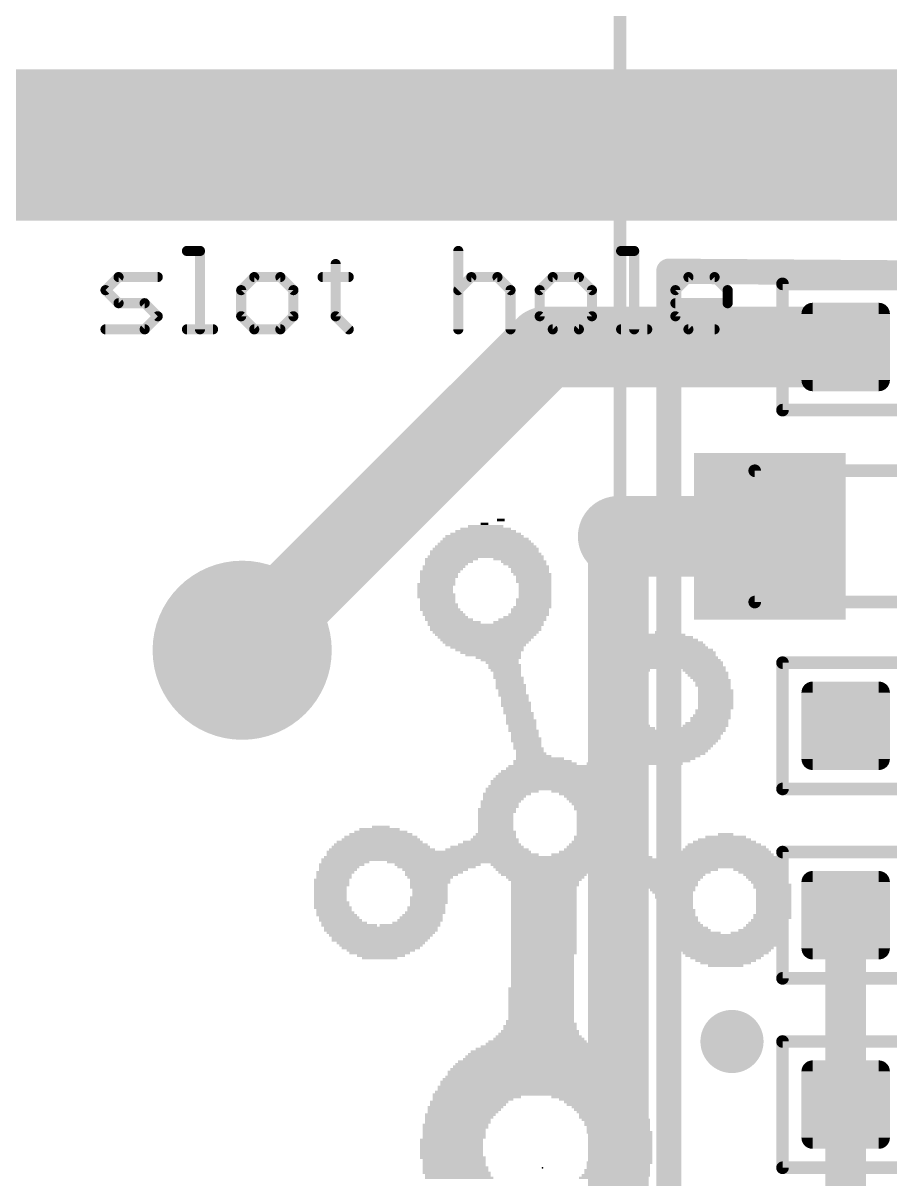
# Model space of a CAD drawing. Extents: x -22.1 to 22.4, y -22.1 to 22.1.
# Drawn here: x -2.05 to 6.67, y -12.81 to -1.19 of the extents above; entities that cross this region are included whole.
import ezdxf

# ---------------------------------------------------------------- set-up
doc = ezdxf.new("R2010")
doc.units = 0
for name, color, linetype in [('1', 12, 'CONTINUOUS'), ('16', 132, 'CONTINUOUS'), ('17', 122, 'CONTINUOUS'), ('18', 122, 'CONTINUOUS'), ('21', 251, 'CONTINUOUS'), ('22', 140, 'CONTINUOUS'), ('24', 140, 'CONTINUOUS'), ('30', 140, 'CONTINUOUS'), ('46', 140, 'CONTINUOUS')]:
    doc.layers.add(name, color=color, linetype=linetype)

# ---------------------------------------------------------------- blocks, each defined once
blk = doc.blocks.new('RECT142240X142240R25')
at = {"const_width": 0.1111}
blk.add_lwpolyline([(0.3889, -0.3334), (0.3889, 0.3334, 0.4142), (0.3334, 0.3889), (-0.3334, 0.3889, 0.4142), (-0.3889, 0.3334), (-0.3889, -0.3334, 0.4142), (-0.3334, -0.3889), (0.3334, -0.3889, 0.4142)], format="xyb", close=True, dxfattribs=at)
blk.add_solid([(-0.3588, -0.3588), (0.3588, -0.3588), (-0.3588, 0.3588), (0.3588, 0.3588)])
blk = doc.blocks.new('RECT')
blk.add_solid([(-0.5, -0.5), (0.5, -0.5), (-0.5, 0.5), (0.5, 0.5)])
blk = doc.blocks.new('ROUNDP')
at = {"const_width": 0.5}
blk.add_lwpolyline([(0, -0.25, 1), (0, 0.25, 1), (0, -0.25)], format="xyb", dxfattribs=at)
blk = doc.blocks.new('ROUNDV')
at = {"const_width": 0.5}
blk.add_lwpolyline([(0, -0.25, 1), (0, 0.25, 1), (0, -0.25)], format="xyb", dxfattribs=at)

msp = doc.modelspace()

# ---------------------------------------------------------------- linework, layer by layer
at = {"layer": '1'}
for points, const_width in [([(22.225, -3.81), (4.445, -3.683)], 0.254), ([(4.445, -3.683), (4.445, -20.193)], 0.254), ([(3.205, -4.445), (0.155, -7.495)], 0.8128), ([(6.223, -4.445), (3.205, -4.445)], 0.8128), ([(5.461, -6.35), (3.937, -6.35)], 0.8128), ([(6.223, -10.16), (6.223, -12.065)], 0.4064), ([(6.223, -12.065), (6.223, -13.462)], 0.4064)]:
    msp.add_lwpolyline(points, dxfattribs=dict(at, const_width=const_width))
for points, const_width in [([(4.4455, -3.6195, 1), (4.4445, -3.7465)], 0.127), ([(4.5085, -3.683, 1), (4.3815, -3.683)], 0.127), ([(3.205, -4.2418, 1), (3.205, -4.6482)], 0.4064), ([(3.3487, -4.5887, 1), (3.0613, -4.3013)], 0.4064), ([(6.223, -4.6482, 1), (6.223, -4.2418)], 0.4064), ([(3.937, -6.1468, 1), (3.937, -6.5532)], 0.4064), ([(5.461, -6.5532, 1), (5.461, -6.1468)], 0.4064), ([(0.0113, -7.3513, 1), (0.2987, -7.6387)], 0.4064), ([(6.3246, -10.16, 1), (6.1214, -10.16)], 0.2032), ([(6.3246, -12.065, 1), (6.1214, -12.065)], 0.2032), ([(6.1214, -12.065, 1), (6.3246, -12.065)], 0.2032)]:
    msp.add_lwpolyline(points, format="xyb", dxfattribs=dict(at, const_width=const_width))
at = {"layer": '16'}
for points, const_width in [([(22.225, -3.81), (4.445, -3.683)], 0.254), ([(4.445, -3.683), (4.445, -20.193)], 0.254), ([(3.937, -6.35), (3.937, -14.351)], 0.6096)]:
    msp.add_lwpolyline(points, dxfattribs=dict(at, const_width=const_width))
for points, const_width in [([(4.4455, -3.6195, 1), (4.4445, -3.7465)], 0.127), ([(4.5085, -3.683, 1), (4.3815, -3.683)], 0.127), ([(4.0894, -6.35, 1), (3.7846, -6.35)], 0.3048)]:
    msp.add_lwpolyline(points, format="xyb", dxfattribs=dict(at, const_width=const_width))
at = {"layer": '21', "const_width": 0.127}
for points in [[(3.955, 5.205), (3.955, -13.995)], [(5.588, -5.08), (5.588, -3.81)], [(5.588, -3.81), (8.382, -3.81)], [(8.382, -5.08), (5.588, -5.08)], [(5.3086, -7.0104), (5.3086, -5.6896)], [(5.3086, -5.6896), (8.6614, -5.6896)], [(8.6614, -7.0104), (5.3086, -7.0104)], [(5.588, -7.62), (8.382, -7.62)], [(5.588, -8.89), (5.588, -7.62)], [(8.382, -8.89), (5.588, -8.89)], [(5.588, -10.795), (5.588, -9.525)], [(5.588, -9.525), (8.382, -9.525)], [(8.382, -10.795), (5.588, -10.795)], [(5.588, -11.43), (8.382, -11.43)], [(5.588, -12.7), (5.588, -11.43)], [(8.382, -12.7), (5.588, -12.7)]]:
    msp.add_lwpolyline(points, dxfattribs=at)
at = {"layer": '21', "const_width": 0.0635}
for points in [[(5.588, -3.7782, 1), (5.588, -3.8418)], [(5.6197, -3.81, 1), (5.5563, -3.81)], [(5.588, -5.0483, 1), (5.588, -5.1117)], [(5.5563, -5.08, 1), (5.6197, -5.08)], [(5.3086, -5.6579, 1), (5.3086, -5.7214)], [(5.3403, -5.6896, 1), (5.2769, -5.6896)], [(5.3086, -6.9787, 1), (5.3086, -7.0422)], [(5.2769, -7.0104, 1), (5.3403, -7.0104)], [(5.588, -7.5883, 1), (5.588, -7.6517)], [(5.6197, -7.62, 1), (5.5563, -7.62)], [(5.588, -8.8582, 1), (5.588, -8.9218)], [(5.5563, -8.89, 1), (5.6197, -8.89)], [(5.588, -9.4932, 1), (5.588, -9.5568)], [(5.6197, -9.525, 1), (5.5563, -9.525)], [(5.588, -10.7632, 1), (5.588, -10.8268)], [(5.5563, -10.795, 1), (5.6197, -10.795)], [(5.588, -11.3982, 1), (5.588, -11.4618)], [(5.6197, -11.43, 1), (5.5563, -11.43)], [(5.588, -12.6683, 1), (5.588, -12.7318)], [(5.5563, -12.7, 1), (5.6197, -12.7)]]:
    msp.add_lwpolyline(points, format="xyb", dxfattribs=at)
at = {"layer": '24'}
msp.add_point((3.175, -12.7), dxfattribs=at)
at = {"layer": '46'}
for points, const_width in [([(-14.605, -1.778), (15.875, -1.778)], 0.254), ([(-15.1098, -2.032), (16.3798, -2.032)], 0.254), ([(-15.2269, -2.286), (16.4969, -2.286)], 0.254), ([(-15.2269, -2.54), (16.4969, -2.54)], 0.254), ([(-15.1098, -2.794), (16.3798, -2.794)], 0.254), ([(15.875, -3.048), (-14.605, -3.048)], 0.254), ([(-14.605, -3.048), (15.875, -3.048)], 0.254), ([(-0.4006, -3.4791), (-0.2693, -3.4791)], 0.1016), ([(-0.2693, -3.4791), (-0.2693, -4.2672)], 0.1016), ([(2.328, -3.4791), (2.328, -4.2672)], 0.1016), ([(3.9651, -3.4791), (4.0965, -3.4791)], 0.1016), ([(4.0965, -3.4791), (4.0965, -4.2672)], 0.1016), ([(1.095, -3.6105), (1.095, -4.1359)], 0.1016), ([(-1.2192, -3.8732), (-1.0879, -3.7418)], 0.1016), ([(-1.0879, -3.7418), (-0.6938, -3.7418)], 0.1016), ([(0.2764, -3.7418), (0.1451, -3.8732)], 0.1016), ([(0.5391, -3.7418), (0.2764, -3.7418)], 0.1016), ([(0.6705, -3.8732), (0.5391, -3.7418)], 0.1016), ([(0.9637, -3.7418), (1.2264, -3.7418)], 0.1016), ([(2.328, -3.8732), (2.4593, -3.7418)], 0.1016), ([(2.4593, -3.7418), (2.722, -3.7418)], 0.1016), ([(2.722, -3.7418), (2.8534, -3.8732)], 0.1016), ([(3.2779, -3.7418), (3.1465, -3.8732)], 0.1016), ([(3.5406, -3.7418), (3.2779, -3.7418)], 0.1016), ([(3.6719, -3.8732), (3.5406, -3.7418)], 0.1016), ([(4.5108, -3.8732), (4.6422, -3.7418)], 0.1016), ([(4.6422, -3.7418), (4.9049, -3.7418)], 0.1016), ([(4.9049, -3.7418), (5.0362, -3.8732)], 0.1016), ([(-1.0879, -4.0045), (-1.2192, -3.8732)], 0.1016), ([(0.1451, -3.8732), (0.1451, -4.1359)], 0.1016), ([(0.6705, -4.1359), (0.6705, -3.8732)], 0.1016), ([(2.8534, -3.8732), (2.8534, -4.2672)], 0.1016), ([(3.1465, -3.8732), (3.1465, -4.1359)], 0.1016), ([(3.6719, -4.1359), (3.6719, -3.8732)], 0.1016), ([(4.5108, -4.1359), (4.5108, -3.8732)], 0.1016), ([(5.0362, -3.8732), (5.0362, -4.0045)], 0.1016), ([(-0.8252, -4.0045), (-1.0879, -4.0045)], 0.1016), ([(-0.6938, -4.1359), (-0.8252, -4.0045)], 0.1016), ([(5.0362, -4.0045), (4.5108, -4.0045)], 0.1016), ([(-0.8252, -4.2672), (-0.6938, -4.1359)], 0.1016), ([(0.1451, -4.1359), (0.2764, -4.2672)], 0.1016), ([(0.5391, -4.2672), (0.6705, -4.1359)], 0.1016), ([(1.095, -4.1359), (1.2264, -4.2672)], 0.1016), ([(3.1465, -4.1359), (3.2779, -4.2672)], 0.1016), ([(3.5406, -4.2672), (3.6719, -4.1359)], 0.1016), ([(4.6422, -4.2672), (4.5108, -4.1359)], 0.1016), ([(-1.2192, -4.2672), (-0.8252, -4.2672)], 0.1016), ([(-0.4006, -4.2672), (-0.1379, -4.2672)], 0.1016), ([(0.2764, -4.2672), (0.5391, -4.2672)], 0.1016), ([(3.2779, -4.2672), (3.5406, -4.2672)], 0.1016), ([(3.9651, -4.2672), (4.2278, -4.2672)], 0.1016), ([(4.9049, -4.2672), (4.6422, -4.2672)], 0.1016)]:
    msp.add_lwpolyline(points, dxfattribs=dict(at, const_width=const_width))
at = {"layer": '46', "const_width": 0.0508}
for points in [[(-0.4006, -3.4537, 1), (-0.4006, -3.5045)], [(-0.2439, -3.4791, 1), (-0.2947, -3.4791)], [(-0.2693, -3.5045, 1), (-0.2693, -3.4537)], [(2.3534, -3.4791, 1), (2.3026, -3.4791)], [(3.9651, -3.4537, 1), (3.9651, -3.5045)], [(4.1219, -3.4791, 1), (4.0711, -3.4791)], [(4.0965, -3.5045, 1), (4.0965, -3.4537)], [(1.1204, -3.6105, 1), (1.0696, -3.6105)], [(-1.0879, -3.7164, 1), (-1.0879, -3.7672)], [(-1.0699, -3.7598, 1), (-1.1058, -3.7239)], [(-0.6938, -3.7672, 1), (-0.6938, -3.7164)], [(0.2764, -3.7164, 1), (0.2764, -3.7672)], [(0.2944, -3.7598, 1), (0.2585, -3.7239)], [(0.5571, -3.7239, 1), (0.5212, -3.7598)], [(0.5391, -3.7672, 1), (0.5391, -3.7164)], [(0.9637, -3.7164, 1), (0.9637, -3.7672)], [(1.2264, -3.7672, 1), (1.2264, -3.7164)], [(2.4593, -3.7164, 1), (2.4593, -3.7672)], [(2.4773, -3.7598, 1), (2.4414, -3.7239)], [(2.74, -3.7239, 1), (2.704, -3.7598)], [(2.722, -3.7672, 1), (2.722, -3.7164)], [(3.2779, -3.7164, 1), (3.2779, -3.7672)], [(3.2959, -3.7598, 1), (3.2599, -3.7239)], [(3.5585, -3.7239, 1), (3.5226, -3.7598)], [(3.5406, -3.7672, 1), (3.5406, -3.7164)], [(4.6422, -3.7164, 1), (4.6422, -3.7672)], [(4.6602, -3.7598, 1), (4.6242, -3.7239)], [(4.9228, -3.7239, 1), (4.8869, -3.7598)], [(4.9049, -3.7672, 1), (4.9049, -3.7164)], [(-1.2012, -3.8552, 1), (-1.2372, -3.8911)], [(-1.2372, -3.8552, 1), (-1.2012, -3.8911)], [(0.1705, -3.8732, 1), (0.1197, -3.8732)], [(0.1271, -3.8552, 1), (0.1631, -3.8911)], [(0.6959, -3.8732, 1), (0.6451, -3.8732)], [(0.6525, -3.8911, 1), (0.6884, -3.8552)], [(2.31, -3.8552, 1), (2.3459, -3.8911)], [(2.8788, -3.8732, 1), (2.828, -3.8732)], [(2.8354, -3.8911, 1), (2.8713, -3.8552)], [(3.1719, -3.8732, 1), (3.1212, -3.8732)], [(3.1286, -3.8552, 1), (3.1645, -3.8911)], [(3.6973, -3.8732, 1), (3.6465, -3.8732)], [(3.654, -3.8911, 1), (3.6899, -3.8552)], [(4.5362, -3.8732, 1), (4.4854, -3.8732)], [(4.4929, -3.8552, 1), (4.5288, -3.8911)], [(5.0616, -3.8732, 1), (5.0108, -3.8732)], [(5.0183, -3.8911, 1), (5.0542, -3.8552)], [(-1.0879, -3.9791, 1), (-1.0879, -4.0299)], [(-1.1058, -4.0225, 1), (-1.0699, -3.9865)], [(-0.8072, -3.9865, 1), (-0.8431, -4.0225)], [(-0.8252, -4.0299, 1), (-0.8252, -3.9791)], [(4.5108, -3.9791, 1), (4.5108, -4.0299)], [(5.0108, -4.0045, 1), (5.0616, -4.0045)], [(5.0362, -4.0299, 1), (5.0362, -3.9791)], [(-0.6759, -4.1538, 1), (-0.7118, -4.1179)], [(-0.7118, -4.1538, 1), (-0.6759, -4.1179)], [(0.1631, -4.1179, 1), (0.1271, -4.1538)], [(0.1197, -4.1359, 1), (0.1705, -4.1359)], [(0.6451, -4.1359, 1), (0.6959, -4.1359)], [(0.6884, -4.1538, 1), (0.6525, -4.1179)], [(1.0696, -4.1359, 1), (1.1204, -4.1359)], [(1.113, -4.1179, 1), (1.0771, -4.1538)], [(3.1645, -4.1179, 1), (3.1286, -4.1538)], [(3.1212, -4.1359, 1), (3.1719, -4.1359)], [(3.6465, -4.1359, 1), (3.6973, -4.1359)], [(3.6899, -4.1538, 1), (3.654, -4.1179)], [(4.4854, -4.1359, 1), (4.5362, -4.1359)], [(4.5288, -4.1179, 1), (4.4929, -4.1538)], [(-1.2192, -4.2418, 1), (-1.2192, -4.2926)], [(-0.8431, -4.2492, 1), (-0.8072, -4.2852)], [(-0.8252, -4.2926, 1), (-0.8252, -4.2418)], [(-0.4006, -4.2418, 1), (-0.4006, -4.2926)], [(-0.2947, -4.2672, 1), (-0.2439, -4.2672)], [(-0.1379, -4.2926, 1), (-0.1379, -4.2418)], [(0.2764, -4.2418, 1), (0.2764, -4.2926)], [(0.2585, -4.2852, 1), (0.2944, -4.2492)], [(0.5212, -4.2492, 1), (0.5571, -4.2852)], [(0.5391, -4.2926, 1), (0.5391, -4.2418)], [(1.2084, -4.2852, 1), (1.2443, -4.2492)], [(2.3026, -4.2672, 1), (2.3534, -4.2672)], [(2.828, -4.2672, 1), (2.8788, -4.2672)], [(3.2779, -4.2418, 1), (3.2779, -4.2926)], [(3.2599, -4.2852, 1), (3.2959, -4.2492)], [(3.5226, -4.2492, 1), (3.5585, -4.2852)], [(3.5406, -4.2926, 1), (3.5406, -4.2418)], [(3.9651, -4.2418, 1), (3.9651, -4.2926)], [(4.0711, -4.2672, 1), (4.1219, -4.2672)], [(4.2278, -4.2926, 1), (4.2278, -4.2418)], [(4.6422, -4.2418, 1), (4.6422, -4.2926)], [(4.6242, -4.2852, 1), (4.6602, -4.2492)], [(4.9049, -4.2926, 1), (4.9049, -4.2418)]]:
    msp.add_lwpolyline(points, format="xyb", dxfattribs=at)

# ---------------------------------------------------------------- block references
at = {"layer": '1', "rotation": 180}
for p in [(6.223, -4.445), (6.223, -10.16)]:
    msp.add_blockref('RECT142240X142240R25', p, dxfattribs=at)
at = {"layer": '1', "xscale": 1.524, "yscale": 1.6764, "rotation": 180}
msp.add_blockref('RECT', (5.461, -6.35), dxfattribs=at)
at = {"layer": '1'}
for p in [(6.223, -8.255), (6.223, -12.065)]:
    msp.add_blockref('RECT142240X142240R25', p, dxfattribs=at)
at = {"layer": '17', "xscale": 1.7, "yscale": 1.7, "rotation": 90}
msp.add_blockref('ROUNDP', (0.155, -7.495), dxfattribs=at)
msp.add_blockref('ROUNDP', (0.155, -7.495), dxfattribs=at)
at = {"layer": '18'}
for p, xscale, yscale in [((3.937, -6.35), 0.8128, 0.8128), ((3.937, -6.35), 0.8128, 0.8128), ((5.08, -11.43), 0.635, 0.635), ((5.08, -11.43), 0.635, 0.635)]:
    msp.add_blockref('ROUNDV', p, dxfattribs=dict(at, xscale=xscale, yscale=yscale))
at = {"layer": '22', "yscale": 0.0254, "rotation": 180}
for p, xscale in [((2.6035, -6.2738), 0.508), ((2.6035, -6.2484), 0.3556), ((2.5908, -6.223), 0.0762), ((2.7559, -6.1849), 0.0762), ((2.6035, -6.4008), 0.9144), ((2.6035, -6.3754), 0.8636), ((2.5908, -6.35), 0.7874), ((2.6035, -6.3246), 0.7112), ((2.6035, -6.2992), 0.6096), ((2.5908, -6.5024), 1.0922), ((2.6035, -6.477), 1.0668), ((2.6035, -6.4516), 1.016), ((2.6035, -6.4262), 0.9652), ((2.2606, -6.5786), 0.5334), ((2.2352, -6.604), 0.4826), ((2.2098, -6.6294), 0.4318), ((2.6035, -6.5532), 1.1684), ((2.6035, -6.5278), 1.1176), ((2.9337, -6.5786), 0.508), ((2.9845, -6.604), 0.4572), ((2.9972, -6.6294), 0.4318), ((2.1463, -6.7056), 0.4064), ((2.1336, -6.731), 0.381), ((2.1844, -6.6548), 0.4318), ((2.1717, -6.6802), 0.4064), ((3.0353, -6.6548), 0.4064), ((3.048, -6.6802), 0.381), ((3.048, -6.7056), 0.381), ((3.0734, -6.731), 0.381), ((2.1082, -6.8326), 0.381), ((2.0955, -6.858), 0.3556), ((2.1336, -6.7564), 0.381), ((2.1209, -6.7818), 0.3556), ((2.1209, -6.8072), 0.3556), ((3.0861, -6.7564), 0.3556), ((3.0861, -6.7818), 0.3556), ((3.0861, -6.8072), 0.3556), ((3.0988, -6.8326), 0.3302), ((3.0988, -6.858), 0.3302), ((2.0955, -6.8834), 0.3556), ((2.0955, -6.9088), 0.3556), ((2.1082, -6.9342), 0.381), ((2.1082, -6.9596), 0.381), ((2.1209, -6.985), 0.3556), ((3.0861, -6.985), 0.3556), ((3.0988, -6.8834), 0.3302), ((3.0988, -6.9088), 0.3302), ((3.0988, -6.9342), 0.3302), ((3.0988, -6.9596), 0.3302), ((2.1209, -7.0104), 0.3556), ((2.1336, -7.0358), 0.381), ((2.1336, -7.0612), 0.381), ((2.1463, -7.0866), 0.4064), ((3.048, -7.0866), 0.381), ((3.0734, -7.0612), 0.381), ((3.0861, -7.0104), 0.3556), ((3.0861, -7.0358), 0.3556), ((2.1717, -7.112), 0.4064), ((2.1844, -7.1374), 0.4318), ((2.2098, -7.1628), 0.4318), ((2.2352, -7.1882), 0.4826), ((2.286, -7.2136), 0.5334), ((2.9337, -7.2136), 0.508), ((2.9718, -7.1882), 0.4826), ((2.9972, -7.1628), 0.4318), ((3.0353, -7.1374), 0.4064), ((3.048, -7.112), 0.381), ((2.6035, -7.239), 1.1684), ((2.6035, -7.2644), 1.1176), ((2.6035, -7.2898), 1.1176), ((2.6035, -7.3152), 1.0668), ((4.4069, -7.3152), 0.2032), ((2.6035, -7.3406), 1.016), ((2.6035, -7.366), 0.9652), ((2.6035, -7.3914), 0.9144), ((2.6035, -7.4168), 0.8636), ((2.6035, -7.4422), 0.8128), ((4.4069, -7.4422), 0.8128), ((4.4196, -7.4168), 0.7366), ((4.4069, -7.3914), 0.6604), ((4.4196, -7.366), 0.5334), ((4.4069, -7.3406), 0.4064), ((2.6162, -7.4676), 0.7366), ((2.6416, -7.493), 0.6858), ((2.6543, -7.5184), 0.6096), ((2.6797, -7.5438), 0.5588), ((4.4069, -7.5438), 1.016), ((4.4196, -7.5184), 0.9906), ((4.4196, -7.493), 0.9398), ((4.4069, -7.4676), 0.8636), ((2.7305, -7.5692), 0.4572), ((2.7432, -7.5946), 0.381), ((2.7686, -7.62), 0.3302), ((2.794, -7.6454), 0.3302), ((2.794, -7.6708), 0.3302), ((4.4069, -7.6454), 1.1684), ((4.0767, -7.6708), 0.508), ((4.4196, -7.62), 1.143), ((4.4069, -7.5692), 1.0668), ((4.4196, -7.5946), 1.0922), ((4.7625, -7.6708), 0.508), ((2.8067, -7.6962), 0.3048), ((2.8194, -7.7216), 0.2794), ((2.8194, -7.747), 0.2794), ((2.8321, -7.7724), 0.3048), ((2.8448, -7.7978), 0.2794), ((3.9878, -7.747), 0.4318), ((3.9751, -7.7724), 0.4064), ((3.9624, -7.7978), 0.381), ((4.0259, -7.6962), 0.4572), ((4.0132, -7.7216), 0.4318), ((4.8006, -7.6962), 0.4318), ((4.826, -7.7216), 0.4318), ((4.8387, -7.747), 0.4064), ((4.8514, -7.7724), 0.381), ((4.8768, -7.7978), 0.381), ((2.8448, -7.8232), 0.2794), ((2.8575, -7.8486), 0.3048), ((2.8575, -7.874), 0.3048), ((2.8702, -7.8994), 0.2794), ((3.937, -7.8232), 0.381), ((3.937, -7.8486), 0.381), ((3.9243, -7.874), 0.3556), ((3.9243, -7.8994), 0.3556), ((4.8895, -7.8232), 0.3556), ((4.8895, -7.8486), 0.3556), ((4.9022, -7.874), 0.3302), ((4.9149, -7.8994), 0.3556), ((2.8702, -7.9248), 0.2794), ((2.8829, -7.9502), 0.3048), ((2.8956, -7.9756), 0.2794), ((2.8956, -8.001), 0.2794), ((2.9083, -8.0264), 0.3048), ((3.9243, -7.9248), 0.3556), ((3.9243, -7.9502), 0.3556), ((3.9243, -7.9756), 0.3556), ((3.9243, -8.001), 0.3556), ((3.9243, -8.0264), 0.3556), ((4.9149, -7.9248), 0.3556), ((4.9149, -7.9502), 0.3556), ((4.9149, -7.9756), 0.3556), ((4.9149, -8.001), 0.3556), ((4.9149, -8.0264), 0.3556), ((2.9083, -8.0518), 0.3048), ((2.921, -8.0772), 0.2794), ((2.921, -8.1026), 0.2794), ((2.9337, -8.128), 0.3048), ((3.9243, -8.0518), 0.3556), ((3.9243, -8.0772), 0.3556), ((3.937, -8.1026), 0.381), ((3.937, -8.128), 0.381), ((4.8895, -8.1026), 0.3556), ((4.8895, -8.128), 0.3556), ((4.9149, -8.0518), 0.3556), ((4.9149, -8.0772), 0.3556), ((2.9464, -8.1534), 0.2794), ((2.9464, -8.1788), 0.2794), ((2.9591, -8.2042), 0.3048), ((2.9591, -8.2296), 0.3048), ((2.9718, -8.255), 0.2794), ((3.9624, -8.1534), 0.381), ((3.9624, -8.1788), 0.381), ((3.9751, -8.2042), 0.4064), ((4.0005, -8.2296), 0.4064), ((4.0259, -8.255), 0.4572), ((4.8133, -8.255), 0.4572), ((4.826, -8.2296), 0.4318), ((4.8641, -8.1788), 0.4064), ((4.8514, -8.2042), 0.381), ((4.8768, -8.1534), 0.381), ((2.9718, -8.2804), 0.2794), ((2.9845, -8.3058), 0.3048), ((2.9972, -8.3312), 0.2794), ((2.9972, -8.3566), 0.2794), ((3.0099, -8.382), 0.3048), ((4.0513, -8.2804), 0.508), ((4.4069, -8.3058), 1.2192), ((4.3942, -8.3312), 1.1938), ((4.3815, -8.3566), 1.1684), ((4.3815, -8.382), 1.1684), ((4.7752, -8.2804), 0.4826), ((3.0099, -8.4074), 0.3048), ((3.0226, -8.4328), 0.2794), ((3.0226, -8.4582), 0.2794), ((3.0353, -8.4836), 0.3048), ((4.3307, -8.4582), 1.1176), ((4.318, -8.4836), 1.0922), ((4.3688, -8.4074), 1.143), ((4.3561, -8.4328), 1.1176), ((3.175, -8.6106), 0.5842), ((3.048, -8.509), 0.2794), ((3.0607, -8.5344), 0.3048), ((3.0861, -8.5598), 0.3556), ((3.1496, -8.5852), 0.4826), ((4.191, -8.5852), 1.0414), ((4.1656, -8.6106), 0.9906), ((4.2291, -8.5598), 1.0668), ((4.2672, -8.5344), 1.0922), ((4.2926, -8.509), 1.0922), ((3.3528, -8.7122), 1.1938), ((3.3909, -8.6868), 1.1684), ((3.4163, -8.6614), 1.1684), ((3.2004, -8.636), 0.635), ((3.8354, -8.636), 0.4318), ((4.4069, -8.636), 0.3556), ((3.2639, -8.8138), 1.2192), ((3.2512, -8.8392), 1.1938), ((3.2766, -8.7884), 1.1938), ((3.302, -8.763), 1.1938), ((3.3274, -8.7376), 1.1938), ((2.8194, -8.9408), 0.4826), ((3.2131, -8.89), 1.2192), ((2.8702, -8.9154), 0.5334), ((3.2385, -8.8646), 1.2192), ((3.5433, -8.9154), 0.5588), ((3.5814, -8.9408), 0.4826), ((2.7559, -9.017), 0.4064), ((2.7432, -9.0424), 0.381), ((2.7432, -9.0678), 0.381), ((2.794, -8.9662), 0.4318), ((2.7813, -8.9916), 0.4064), ((3.6068, -8.9662), 0.4318), ((3.6195, -8.9916), 0.4064), ((3.6449, -9.017), 0.4064), ((3.6576, -9.0424), 0.381), ((3.6703, -9.0678), 0.3556), ((2.7178, -9.0932), 0.381), ((2.7178, -9.1186), 0.381), ((2.7051, -9.144), 0.3556), ((2.7051, -9.1694), 0.3556), ((2.7051, -9.1948), 0.3556), ((3.6703, -9.0932), 0.3556), ((3.683, -9.1186), 0.3302), ((3.6957, -9.144), 0.3556), ((3.6957, -9.1694), 0.3556), ((3.6957, -9.1948), 0.3556), ((1.5367, -9.2964), 0.4064), ((1.5494, -9.271), 0.1778), ((2.7051, -9.2202), 0.3556), ((2.7051, -9.2456), 0.3556), ((2.7051, -9.271), 0.3556), ((2.7051, -9.2964), 0.3556), ((3.6957, -9.2202), 0.3556), ((3.6957, -9.2456), 0.3556), ((3.6957, -9.271), 0.3556), ((3.6957, -9.2964), 0.3556), ((1.5367, -9.4234), 0.8636), ((1.5494, -9.398), 0.7874), ((1.5494, -9.3726), 0.7366), ((1.5494, -9.3472), 0.635), ((1.5494, -9.3218), 0.5334), ((2.6543, -9.4234), 0.5588), ((2.6924, -9.398), 0.4826), ((2.6924, -9.3726), 0.4318), ((2.7051, -9.3472), 0.4064), ((2.7178, -9.3218), 0.381), ((3.683, -9.4234), 0.4318), ((3.683, -9.3726), 0.381), ((3.683, -9.398), 0.381), ((3.6957, -9.3218), 0.3556), ((3.6957, -9.3472), 0.3556), ((5.0038, -9.4234), 0.635), ((5.0038, -9.398), 0.5334), ((5.0165, -9.3726), 0.4064), ((5.0165, -9.3472), 0.1524), ((2.032, -9.525), 2.0574), ((1.5621, -9.4996), 1.0668), ((1.5494, -9.4742), 0.9906), ((1.5494, -9.4488), 0.9398), ((2.6162, -9.4996), 0.8382), ((2.6162, -9.4742), 0.7366), ((2.6416, -9.4488), 0.635), ((3.7338, -9.525), 0.7874), ((3.7338, -9.4996), 0.6858), ((3.7084, -9.4742), 0.5842), ((3.683, -9.4488), 0.4826), ((5.0165, -9.525), 0.9144), ((5.0165, -9.4996), 0.8636), ((5.0165, -9.4742), 0.8128), ((5.0038, -9.4488), 0.7366), ((1.1557, -9.652), 0.4572), ((3.2512, -9.6012), 4.5974), ((1.1938, -9.6266), 0.4826), ((2.6289, -9.5758), 3.302), ((2.0701, -9.5504), 2.1336), ((3.5814, -9.6266), 3.937), ((2.1209, -9.652), 0.8636), ((4.1148, -9.652), 2.921), ((3.7338, -9.5504), 0.9398), ((4.9911, -9.5758), 1.0668), ((5.0038, -9.5504), 0.9906), ((1.0922, -9.7282), 0.381), ((1.0795, -9.7536), 0.3556), ((1.1303, -9.6774), 0.4064), ((1.1176, -9.7028), 0.381), ((2.1082, -9.6774), 0.7874), ((2.0955, -9.7028), 0.6604), ((2.0828, -9.7282), 0.5842), ((2.0574, -9.7536), 0.5334), ((4.1402, -9.6774), 2.921), ((3.2004, -9.7028), 0.9906), ((3.1877, -9.7282), 0.9144), ((3.1877, -9.7536), 0.8636), ((4.3688, -9.7028), 1.143), ((4.3688, -9.7282), 0.9906), ((4.3815, -9.7536), 0.8636), ((5.3467, -9.7028), 0.508), ((5.3848, -9.7282), 0.4826), ((5.4102, -9.7536), 0.4318), ((1.0541, -9.8044), 0.3556), ((1.0541, -9.8298), 0.3556), ((1.0541, -9.8552), 0.3556), ((1.0414, -9.8806), 0.3302), ((1.0795, -9.779), 0.3556), ((2.0447, -9.779), 0.4572), ((2.0447, -9.8044), 0.4064), ((2.0447, -9.8298), 0.4064), ((2.032, -9.8552), 0.381), ((2.032, -9.8806), 0.381), ((3.2004, -9.779), 0.7874), ((3.2004, -9.8044), 0.7366), ((3.2004, -9.8298), 0.6858), ((3.2004, -9.8552), 0.6858), ((3.1877, -9.8806), 0.6604), ((4.4069, -9.779), 0.762), ((4.4196, -9.8044), 0.6858), ((4.445, -9.8298), 0.5842), ((4.4704, -9.8552), 0.5334), ((4.4704, -9.8806), 0.4826), ((5.4356, -9.779), 0.4318), ((5.4483, -9.8044), 0.4064), ((5.461, -9.8298), 0.381), ((5.4864, -9.8552), 0.381), ((5.4864, -9.8806), 0.381), ((1.0414, -9.906), 0.3302), ((1.0414, -9.9314), 0.3302), ((1.0414, -9.9568), 0.3302), ((1.0414, -9.9822), 0.3302), ((1.0414, -10.0076), 0.3302), ((2.032, -9.9822), 0.381), ((2.032, -10.0076), 0.381), ((2.0447, -9.906), 0.3556), ((2.0447, -9.9314), 0.3556), ((2.0447, -9.9568), 0.3556), ((3.1877, -9.906), 0.6604), ((3.1877, -9.9314), 0.6604), ((3.1877, -9.9568), 0.6604), ((3.1877, -9.9822), 0.6604), ((3.1877, -10.0076), 0.6604), ((4.4831, -9.906), 0.4572), ((4.4831, -9.9314), 0.4064), ((4.4958, -9.9568), 0.381), ((4.4958, -9.9822), 0.381), ((4.5085, -10.0076), 0.3556), ((5.4991, -9.906), 0.3556), ((5.4991, -9.9314), 0.3556), ((5.4991, -9.9568), 0.3556), ((5.4991, -9.9822), 0.3556), ((5.4991, -10.0076), 0.3556), ((1.0541, -10.033), 0.3556), ((1.0541, -10.0584), 0.3556), ((1.0668, -10.0838), 0.381), ((1.0795, -10.1092), 0.3556), ((2.0066, -10.0838), 0.381), ((2.0066, -10.1092), 0.381), ((2.032, -10.033), 0.381), ((2.0193, -10.0584), 0.3556), ((3.1877, -10.033), 0.6604), ((3.1877, -10.0584), 0.6604), ((3.1877, -10.0838), 0.6604), ((3.1877, -10.1092), 0.6604), ((4.5085, -10.033), 0.3556), ((4.5085, -10.0584), 0.3556), ((4.5085, -10.0838), 0.3556), ((4.5339, -10.1092), 0.3556), ((5.4991, -10.033), 0.3556), ((5.4991, -10.0584), 0.3556), ((5.4991, -10.0838), 0.3556), ((5.4991, -10.1092), 0.3556), ((1.0922, -10.1346), 0.381), ((1.1049, -10.16), 0.4064), ((1.1303, -10.1854), 0.4064), ((1.143, -10.2108), 0.4318), ((1.1811, -10.2362), 0.4572), ((1.905, -10.2362), 0.4826), ((1.9431, -10.2108), 0.4572), ((1.9558, -10.1854), 0.4318), ((1.9685, -10.16), 0.4064), ((1.9939, -10.1346), 0.4064), ((3.1877, -10.1346), 0.6604), ((3.1877, -10.16), 0.6604), ((3.1877, -10.1854), 0.6604), ((3.1877, -10.2108), 0.6604), ((3.1877, -10.2362), 0.6604), ((4.5339, -10.1346), 0.3556), ((4.5339, -10.16), 0.3556), ((4.5466, -10.1854), 0.381), ((4.5466, -10.2108), 0.381), ((4.572, -10.2362), 0.381), ((5.4483, -10.2362), 0.4064), ((5.461, -10.2108), 0.381), ((5.4864, -10.16), 0.381), ((5.4864, -10.1854), 0.381), ((5.4991, -10.1346), 0.3556), ((1.2319, -10.2616), 0.5588), ((1.5494, -10.287), 1.143), ((1.5494, -10.3124), 1.143), ((1.5494, -10.3378), 1.0922), ((1.8415, -10.2616), 0.6096), ((3.1877, -10.2616), 0.6604), ((3.1877, -10.287), 0.6604), ((3.1877, -10.3124), 0.6604), ((3.1877, -10.3378), 0.6604), ((4.5847, -10.2616), 0.4064), ((4.6101, -10.287), 0.4572), ((4.6355, -10.3124), 0.4572), ((4.6863, -10.3378), 0.5588), ((5.334, -10.3378), 0.5334), ((5.3848, -10.3124), 0.4826), ((5.4102, -10.287), 0.4318), ((5.4356, -10.2616), 0.4318), ((1.5494, -10.3632), 1.0414), ((1.5494, -10.3886), 0.9906), ((1.5367, -10.414), 0.9652), ((1.5494, -10.4394), 0.889), ((1.5494, -10.4648), 0.8382), ((3.1877, -10.3632), 0.6604), ((3.1877, -10.3886), 0.6604), ((3.1877, -10.414), 0.6604), ((3.1877, -10.4394), 0.6604), ((3.1877, -10.4648), 0.6604), ((5.0165, -10.3632), 1.1684), ((5.0165, -10.3886), 1.1176), ((5.0038, -10.414), 1.0922), ((5.0165, -10.4394), 1.0668), ((5.0165, -10.4648), 1.016), ((1.5494, -10.4902), 0.7874), ((1.5494, -10.5156), 0.6858), ((1.5367, -10.541), 0.6096), ((1.5494, -10.5664), 0.4826), ((3.1877, -10.4902), 0.6604), ((3.1877, -10.5156), 0.6604), ((3.1877, -10.541), 0.6604), ((3.175, -10.5664), 0.635), ((5.0165, -10.4902), 0.9652), ((5.0165, -10.5156), 0.9144), ((5.0165, -10.541), 0.8636), ((5.0038, -10.5664), 0.7874), ((1.5367, -10.5918), 0.3556), ((3.175, -10.5918), 0.635), ((3.175, -10.6172), 0.635), ((3.175, -10.6426), 0.635), ((3.175, -10.668), 0.635), ((3.175, -10.6934), 0.635), ((5.0165, -10.5918), 0.7112), ((5.0165, -10.6172), 0.6096), ((5.0165, -10.6426), 0.508), ((5.0165, -10.668), 0.3556), ((3.175, -10.7188), 0.635), ((3.175, -10.7442), 0.635), ((3.175, -10.7696), 0.635), ((3.175, -10.795), 0.635), ((3.175, -10.8204), 0.635), ((3.1623, -10.8966), 0.6604), ((3.1623, -10.922), 0.6604), ((3.175, -10.8458), 0.635), ((3.175, -10.8712), 0.635), ((3.1623, -10.9474), 0.6604), ((3.1623, -10.9728), 0.6604), ((3.1623, -10.9982), 0.6604), ((3.1623, -11.0236), 0.6604), ((3.1623, -11.049), 0.6604), ((3.1623, -11.0744), 0.6604), ((3.1623, -11.0998), 0.6604), ((3.1623, -11.1252), 0.6604), ((3.1623, -11.1506), 0.6604), ((3.1496, -11.2776), 0.7366), ((3.1496, -11.2268), 0.6858), ((3.1623, -11.2522), 0.7112), ((3.1623, -11.176), 0.6604), ((3.1623, -11.2014), 0.6604), ((3.1369, -11.4046), 0.9144), ((3.1369, -11.3792), 0.8636), ((3.1369, -11.3538), 0.8128), ((3.1496, -11.3284), 0.7874), ((3.1496, -11.303), 0.7366), ((3.1115, -11.5062), 1.2192), ((3.1242, -11.4808), 1.143), ((3.1242, -11.4554), 1.0414), ((3.1242, -11.43), 0.9906), ((3.1115, -11.6332), 1.5748), ((3.1242, -11.6078), 1.4986), ((3.1242, -11.5824), 1.4478), ((3.1115, -11.557), 1.3716), ((3.1115, -11.5316), 1.3208), ((3.1115, -11.7348), 1.778), ((3.1115, -11.7094), 1.7272), ((3.1115, -11.684), 1.6764), ((3.1115, -11.6586), 1.6256), ((3.1115, -11.8364), 1.9304), ((3.1242, -11.8618), 1.9558), ((3.1115, -11.811), 1.8796), ((3.1115, -11.7856), 1.8288), ((3.1242, -11.7602), 1.8034), ((3.1115, -11.9634), 2.0828), ((3.1115, -11.938), 2.032), ((3.1115, -11.8872), 1.9812), ((3.1242, -11.9126), 2.0066), ((2.4003, -12.0904), 0.762), ((2.4384, -12.0396), 0.7874), ((2.4257, -12.065), 0.762), ((2.5146, -11.9888), 0.889), ((2.4765, -12.0142), 0.8128), ((3.7084, -11.9888), 0.889), ((3.7592, -12.0142), 0.8382), ((3.7846, -12.0396), 0.7874), ((3.81, -12.065), 0.7874), ((3.8354, -12.0904), 0.7366), ((2.3495, -12.1666), 0.7112), ((2.3368, -12.192), 0.6858), ((2.3241, -12.2174), 0.6604), ((2.3876, -12.1158), 0.7366), ((2.3749, -12.1412), 0.7112), ((3.8481, -12.1158), 0.7112), ((3.8735, -12.1412), 0.7112), ((3.8862, -12.1666), 0.6858), ((3.8862, -12.192), 0.6858), ((3.9116, -12.2174), 0.6858), ((2.2987, -12.2682), 0.6604), ((2.2987, -12.2936), 0.6604), ((2.286, -12.319), 0.635), ((2.3241, -12.2428), 0.6604), ((3.9243, -12.2428), 0.6604), ((3.9243, -12.2682), 0.6604), ((3.937, -12.2936), 0.635), ((3.937, -12.319), 0.635), ((2.2606, -12.4206), 0.635), ((2.2606, -12.446), 0.635), ((2.286, -12.3444), 0.635), ((2.286, -12.3698), 0.635), ((2.286, -12.3952), 0.635), ((3.9497, -12.3444), 0.6604), ((3.9624, -12.3698), 0.635), ((3.9624, -12.3952), 0.635), ((3.9624, -12.4206), 0.635), ((3.9624, -12.446), 0.635), ((2.2606, -12.4714), 0.635), ((2.2606, -12.4968), 0.635), ((2.2606, -12.5222), 0.635), ((2.2606, -12.5476), 0.635), ((3.9624, -12.4714), 0.635), ((3.9624, -12.4968), 0.635), ((3.9624, -12.5222), 0.635), ((3.9624, -12.5476), 0.635), ((2.2606, -12.573), 0.635), ((2.2733, -12.5984), 0.6604), ((2.286, -12.6238), 0.635), ((2.286, -12.6492), 0.635), ((2.286, -12.6746), 0.635), ((3.9497, -12.6492), 0.6604), ((3.937, -12.6746), 0.635), ((3.9624, -12.573), 0.635), ((3.9624, -12.5984), 0.635), ((3.9624, -12.6238), 0.635), ((2.2987, -12.7), 0.6604), ((2.2987, -12.7254), 0.6604), ((2.3114, -12.7508), 0.6858), ((2.3241, -12.7762), 0.6604), ((3.9116, -12.7762), 0.6858), ((3.9243, -12.7254), 0.6604), ((3.9243, -12.7508), 0.6604), ((3.937, -12.7), 0.635), ((2.3368, -12.8016), 0.6858), ((3.8862, -12.8016), 0.6858)]:
    msp.add_blockref('RECT', p, dxfattribs=dict(at, xscale=xscale))
at = {"layer": '30', "xscale": 1.8016, "yscale": 1.8016, "rotation": 90}
msp.add_blockref('ROUNDP', (0.155, -7.495), dxfattribs=at)

doc.saveas('drawing.dxf')
